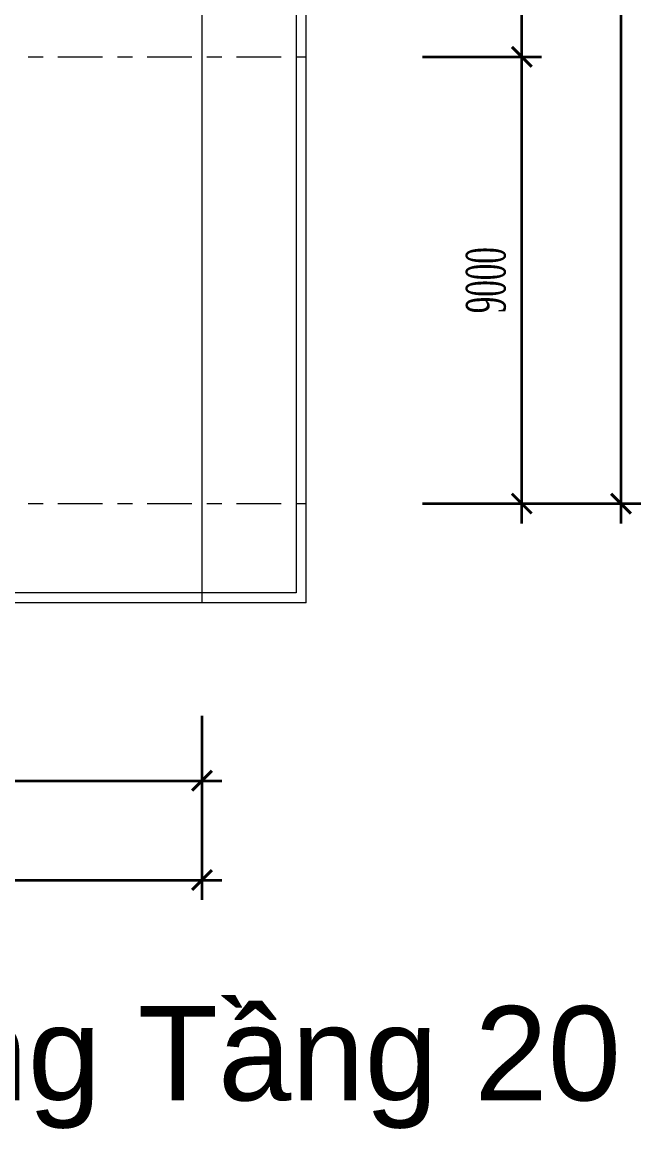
# Model space of a CAD drawing. Header units: millimetres. Extents: x 90964 to 877642, y 656808 to 1438307.
# Drawn here: x 408365 to 420832, y 739460 to 761751 of the extents above; entities that cross this region are included whole.
import ezdxf
from ezdxf.enums import TextEntityAlignment as Align

# ---------------------------------------------------------------- set-up
doc = ezdxf.new("R2010")
doc.units = ezdxf.units.MM
doc.header["$LTSCALE"] = 300
doc.linetypes.add('CENTER', pattern=[3, 1.5, -0.5, 0.5, -0.5])
doc.linetypes.add('Overhead', pattern=[3.96875, 2.38125, -1.5875])
doc.layers.get('Defpoints').update_dxf_attribs({"color": 6})
for name, color, linetype, lineweight in [('A-COT VACH', 2, 'Continuous', 35), ('A-DIM', 125, 'Continuous', 15), ('A-TEXT', 9, 'Continuous', 18), ('A-TRUC', 250, 'CENTER', 5), ('S-STRS-MBND', 31, 'Overhead', 9)]:
    doc.layers.add(name, color=color, linetype=linetype, lineweight=lineweight)
doc.styles.add('A1-arial', font='arial.ttf', dxfattribs={"width": 0.8})
doc.styles.add('ROMANSssss', font='vntimeh.shx', dxfattribs={"width": 0.55})
doc.dimstyles.new('DIM_1-400 MB', dxfattribs={"dimscale": 400, "dimtxt": 2, "dimasz": 1, "dimexe": 1, "dimexo": 0, "dimgap": 0.8, "dimtad": 1, "dimdec": 0, "dimzin": 0, "dimdsep": 46, "dimtxsty": 'ROMANSssss', "dimblk": 'ARCHTICK', "dimcen": 1, "dimdle": 1, "dimclrd": 256, "dimclre": 256, "dimclrt": 7, "dimadec": 0, "dimazin": 0, "dimtfac": 1, "dimtdec": 0, "dimtix": 1, "dimtofl": 0, "dimtmove": 2, "dimatfit": 3, "dimfxl": 1, "dimtolj": 1, "dimtzin": 0, "dimarcsym": 0})

# ---------------------------------------------------------------- blocks, each defined once
blk = doc.blocks.new('_ArchTick')
at = {"color": 0, "linetype": 'ByBlock', "const_width": 0.15}
blk.add_lwpolyline([(-0.5, -0.5), (0.5, 0.5)], dxfattribs=at)
blk = doc.blocks.new('*D327')
at = {"layer": 'A-DIM', "lineweight": -2, "transparency": 16777216}
for p, q in [((335588, 1095259), (335588, 1091552)), ((411988, 1095259), (411988, 1091552)), ((335188, 1091952), (412388, 1091952))]:
    blk.add_line(p, q, dxfattribs=at)
at = {"layer": 'Defpoints', "color": 0, "transparency": 16777216}
for p in [(335588, 1095259), (411988, 1095259), (411988, 1091952)]:
    blk.add_point(p, dxfattribs=at)
at = {"layer": 'A-DIM', "lineweight": -2, "transparency": 16777216, "xscale": 400, "yscale": 400, "zscale": 400, "rotation": 180}
blk.add_blockref('_ArchTick', (335588, 1091952), dxfattribs=at)
at = {"layer": 'A-DIM', "lineweight": -2, "transparency": 16777216, "xscale": 400, "yscale": 400, "zscale": 400}
blk.add_blockref('_ArchTick', (411988, 1091952), dxfattribs=at)
at = {"layer": 'A-DIM', "color": 7, "transparency": 16777216, "insert": (373788, 1092672), "char_height": 800, "attachment_point": 5, "style": 'ROMANSssss'}
blk.add_mtext('\\A1;76400', dxfattribs=at)
blk = doc.blocks.new('*D334')
at = {"layer": 'A-DIM', "lineweight": -2, "transparency": 16777216}
for p, q in [((399388, 1095259), (399388, 1093552)), ((411988, 1095259), (411988, 1093552)), ((398988, 1093952), (412388, 1093952))]:
    blk.add_line(p, q, dxfattribs=at)
at = {"layer": 'Defpoints', "color": 0, "transparency": 16777216}
for p in [(399388, 1095259), (411988, 1095259), (411988, 1093952)]:
    blk.add_point(p, dxfattribs=at)
at = {"layer": 'A-DIM', "lineweight": -2, "transparency": 16777216, "xscale": 400, "yscale": 400, "zscale": 400, "rotation": 180}
blk.add_blockref('_ArchTick', (399388, 1093952), dxfattribs=at)
at = {"layer": 'A-DIM', "lineweight": -2, "transparency": 16777216, "xscale": 400, "yscale": 400, "zscale": 400}
blk.add_blockref('_ArchTick', (411988, 1093952), dxfattribs=at)
at = {"layer": 'A-DIM', "color": 7, "transparency": 16777216, "insert": (405688, 1094672), "char_height": 800, "attachment_point": 5, "style": 'ROMANSssss'}
blk.add_mtext('\\A1;12600', dxfattribs=at)
blk = doc.blocks.new('*D335')
at = {"layer": 'A-DIM', "lineweight": -2, "transparency": 16777216}
for p, q in [((418432, 1099133), (418432, 1108933)), ((416432, 1108533), (418832, 1108533)), ((416432, 1099533), (418832, 1099533))]:
    blk.add_line(p, q, dxfattribs=at)
at = {"layer": 'Defpoints', "color": 0, "transparency": 16777216}
for p in [(416432, 1108533), (418432, 1108533), (416432, 1099533)]:
    blk.add_point(p, dxfattribs=at)
at = {"layer": 'A-DIM', "lineweight": -2, "transparency": 16777216, "xscale": 400, "yscale": 400, "zscale": 400}
for p, rotation in [((418432, 1108533), 90), ((418432, 1099533), 270)]:
    blk.add_blockref('_ArchTick', p, dxfattribs=dict(at, rotation=rotation))
at = {"layer": 'A-DIM', "color": 7, "transparency": 16777216, "insert": (417712, 1104033), "char_height": 800, "attachment_point": 5, "rotation": 90, "style": 'ROMANSssss'}
blk.add_mtext('\\A1;9000', dxfattribs=at)
blk = doc.blocks.new('*D336')
at = {"layer": 'A-DIM', "lineweight": -2, "transparency": 16777216}
for p, q in [((418432, 1108133), (418432, 1117933)), ((416432, 1117533), (418832, 1117533)), ((416432, 1108533), (418832, 1108533))]:
    blk.add_line(p, q, dxfattribs=at)
at = {"layer": 'Defpoints', "color": 0, "transparency": 16777216}
for p in [(416432, 1117533), (418432, 1117533), (416432, 1108533)]:
    blk.add_point(p, dxfattribs=at)
at = {"layer": 'A-DIM', "lineweight": -2, "transparency": 16777216, "xscale": 400, "yscale": 400, "zscale": 400}
for p, rotation in [((418432, 1117533), 90), ((418432, 1108533), 270)]:
    blk.add_blockref('_ArchTick', p, dxfattribs=dict(at, rotation=rotation))
at = {"layer": 'A-DIM', "color": 7, "transparency": 16777216, "insert": (417712, 1113033), "char_height": 800, "attachment_point": 5, "rotation": 90, "style": 'ROMANSssss'}
blk.add_mtext('\\A1;9000', dxfattribs=at)
blk = doc.blocks.new('*D338')
at = {"layer": 'A-DIM', "lineweight": -2, "transparency": 16777216}
for p, q in [((420432, 1099133), (420432, 1126933)), ((416432, 1126533), (420832, 1126533)), ((416432, 1099533), (420832, 1099533))]:
    blk.add_line(p, q, dxfattribs=at)
at = {"layer": 'Defpoints', "color": 0, "transparency": 16777216}
for p in [(416432, 1126533), (420432, 1126533), (416432, 1099533)]:
    blk.add_point(p, dxfattribs=at)
at = {"layer": 'A-DIM', "lineweight": -2, "transparency": 16777216, "xscale": 400, "yscale": 400, "zscale": 400}
for p, rotation in [((420432, 1126533), 90), ((420432, 1099533), 270)]:
    blk.add_blockref('_ArchTick', p, dxfattribs=dict(at, rotation=rotation))
at = {"layer": 'A-DIM', "color": 7, "transparency": 16777216, "insert": (419712, 1113033), "char_height": 800, "attachment_point": 5, "rotation": 90, "style": 'ROMANSssss'}
blk.add_mtext('\\A1;27000', dxfattribs=at)
blk = doc.blocks.new('DIM TC')
at = {"layer": 'A-DIM'}
for base, p1, p2, picture, middle in [((420431.9, 1126533.3), (416431.9, 1099533.3), (416431.9, 1126533.3), '*D338', (419711.9, 1113033.3)), ((418431.9, 1117533.3), (416431.9, 1108533.3), (416431.9, 1117533.3), '*D336', (417711.9, 1113033.3)), ((418431.9, 1108533.3), (416431.9, 1099533.3), (416431.9, 1108533.3), '*D335', (417711.9, 1104033.3))]:
    dim = blk.add_linear_dim(base=base, p1=p1, p2=p2, angle=90, dimstyle='DIM_1-400 MB', dxfattribs=at)
    dim.commit()
    dim.dimension.update_dxf_attribs({"geometry": picture, "text_midpoint": middle})
for base, p1, picture, middle in [((411987.6, 1091952.2), (335587.6, 1095259.5), '*D327', (373787.6, 1092672.2)), ((411987.6, 1093952.2), (399387.6, 1095259.5), '*D334', (405687.6, 1094672.2))]:
    dim = blk.add_linear_dim(base=base, p1=p1, p2=(411987.6, 1095259.5), dimstyle='DIM_1-400 MB', dxfattribs=at)
    dim.commit()
    dim.dimension.update_dxf_attribs({"geometry": picture, "text_midpoint": middle})

msp = doc.modelspace()

# ---------------------------------------------------------------- linework, layer by layer
at = {"layer": 'A-TRUC', "ltscale": 2}
for p, q in [((411987.6, 781153.8), (411987.6, 750053.8)), ((411987.6, 779053.8), (411987.6, 750053.8)), ((333487.6, 761053.8), (414087.6, 761053.8)), ((333487.6, 752053.8), (414087.6, 752053.8))]:
    msp.add_line(p, q, dxfattribs=at)
at = {"layer": 'S-STRS-MBND', "linetype": 'Continuous'}
for q in [(414087.6, 781153.8), (406361.9, 750053.8)]:
    msp.add_line((414087.6, 750053.8), q, dxfattribs=at)
at = {"layer": 'S-STRS-MBND', "color": 250, "linetype": 'Continuous'}
msp.add_lwpolyline([(341213.3, 750253.8), (333687.6, 750253.8), (333687.6, 780953.8), (413887.6, 780953.8), (413887.6, 750253.8), (406361.9, 750253.8)], dxfattribs=at)

# ---------------------------------------------------------------- block references
at = {"layer": 'A-COT VACH'}
msp.add_blockref('DIM TC', (0, -347479.6), dxfattribs=at)

# ---------------------------------------------------------------- texts
at = {"layer": 'A-TEXT', "style": 'A1-arial'}
msp.add_text('Mặt Bằng Tầng 20', height=1900, dxfattribs=at).set_placement((420431.9, 740033.3), align=Align.RIGHT)

doc.saveas('drawing.dxf')
